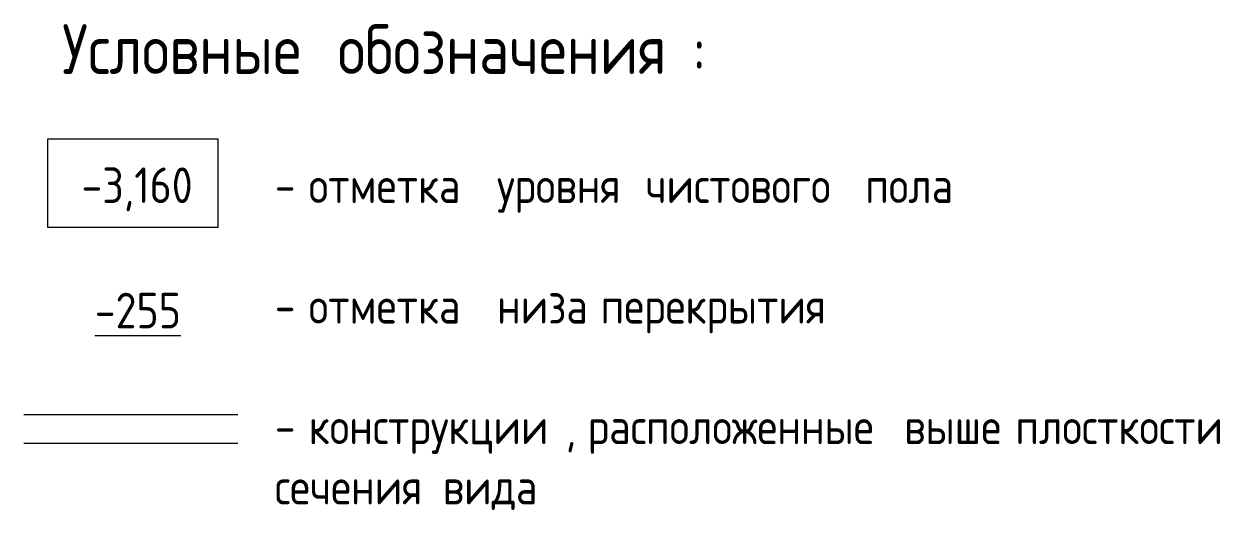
# Model space of a CAD drawing. Header units: millimetres. Extents: x -11886 to 71589, y -4690 to 48120.
# Drawn here: x 63195 to 71589, y 1568 to 4983 of the extents above; entities that cross this region are included whole.
import ezdxf

# ---------------------------------------------------------------- set-up
doc = ezdxf.new("R2010")
doc.units = ezdxf.units.MM
doc.linetypes.add('ADSK_Сверху', pattern=[4.5, 3, -1.5])
doc.layers.add('Аннотация', color=7, linetype='Continuous', lineweight=20)
doc.layers.add('Линии', color=7, linetype='Continuous', lineweight=9, true_color=0x00a600)
doc.styles.add('GOST Common', font='GOST_Common.ttf', dxfattribs={"width": 0.9, "height": 350})
doc.styles.add('GOST Common_1', font='GOST_Common.ttf', dxfattribs={"width": 0.9, "height": 250})

msp = doc.modelspace()

# ---------------------------------------------------------------- linework, layer by layer
at = {"layer": 'Аннотация', "lineweight": 9, "flags": 128}
msp.add_lwpolyline([(63362.49, 4175.18), (64556.99, 4175.18), (64556.99, 3552.18), (63362.49, 3552.18)], close=True, dxfattribs=at)
at = {"layer": 'Линии', "color": 18, "linetype": 'ADSK_Сверху', "true_color": 0x000000}
for p, q in [((63195.2, 2238.64), (64695.2, 2238.64)), ((63195.2, 2038.64), (64695.2, 2038.64))]:
    msp.add_line(p, q, dxfattribs=at)

# ---------------------------------------------------------------- texts
at = {"layer": 'Аннотация', "lineweight": 9, "attachment_point": 1}
for s, insert, char_height, width, style in [('Условные', (63462.49, 4980.44), 350, 2215.0626, 'GOST Common'), ('\\fGOST Common|b0|i0|c204|p34|;\\W.9; ', (65290.1, 4980.44), 350, 129.8734, 'GOST Common'), ('обозначения', (65397.25, 4980.44), 350, 3015.9484, 'GOST Common'), ('\\fGOST Common|b0|i0|c204|p34|;\\W.9;:', (67885.66, 4980.44), 350, 115.443, 'GOST Common'), (' -3,160 ', (63462.49, 3974.61), 250, 1197.7211, 'GOST Common_1'), ('\\fGOST Common|b0|i0|c204|p34|;\\W.9; ', (66437.76, 3974.61), 250, 93.7974, 'GOST Common_1'), ('\\fGOST Common|b0|i0|c204|p34|;\\W.9; ', (67479.56, 3974.61), 250, 93.7974, 'GOST Common_1'), ('\\fGOST Common|b0|i0|c204|p34|;\\W.9; ', (69021.42, 3974.61), 250, 93.7974, 'GOST Common_1'), ('отметка', (65193.56, 3974.61), 250, 1507.9742, 'GOST Common_1'), ('уровня', (66515.15, 3974.61), 250, 1168.8604, 'GOST Common_1'), ('чистового', (67556.95, 3974.61), 250, 1774.9361, 'GOST Common_1'), ('пола', (69098.81, 3974.61), 250, 800.8858, 'GOST Common_1'), ('- ', (64955.43, 3974.61), 250, 288.6075, 'GOST Common_1'), ('\\fGOST Common|b0|i0|c204|p34|;\\W.9; ', (66437.76, 3127.94), 250, 93.7974, 'GOST Common_1'), ('\\fGOST Common|b0|i0|c204|p34|;\\W.9; ', (67164.04, 3127.94), 250, 93.7974, 'GOST Common_1'), ('\\fGOST Common|b0|i0|c204|p34|;\\W.9; ', (68908.31, 3127.94), 250, 93.7974, 'GOST Common_1'), ('отметка', (65193.56, 3127.94), 250, 1507.9742, 'GOST Common_1'), ('низа', (66515.15, 3127.94), 250, 786.4554, 'GOST Common_1'), ('перекрытия', (67241.43, 3127.94), 250, 2020.2525, 'GOST Common_1'), ('- ', (64955.43, 3127.94), 250, 288.6075, 'GOST Common_1'), ('\\fGOST Common|b0|i0|c204|p34|;\\W.9; ', (69295.26, 2281.28), 250, 93.7974, 'GOST Common_1'), ('\\fGOST Common|b0|i0|c204|p34|;\\W.9; ', (70075.12, 2281.28), 250, 93.7974, 'GOST Common_1'), ('конструкции', (65193.56, 2281.28), 250, 2186.2018, 'GOST Common_1'), ('расположенные', (67152.14, 2281.28), 250, 2597.4675, 'GOST Common_1'), ('выше', (69372.65, 2281.28), 250, 851.3921, 'GOST Common_1'), ('плосткости', (70152.51, 2281.28), 250, 1991.3918, 'GOST Common_1'), ('- ', (64955.43, 2281.28), 250, 288.6075, 'GOST Common_1'), (', ', (66997.35, 2281.28), 250, 187.5949, 'GOST Common_1'), ('\\fGOST Common|b0|i0|c204|p34|;\\W.9; ', (66056.76, 1857.94), 250, 93.7974, 'GOST Common_1'), ('сечения', (64955.43, 1857.94), 250, 1334.8097, 'GOST Common_1'), ('вида', (66134.15, 1857.94), 250, 800.8858, 'GOST Common_1')]:
    msp.add_mtext(s, dxfattribs=dict(at, insert=insert, char_height=char_height, width=width, style=style))
at = {"layer": 'Аннотация', "color": 253, "lineweight": 9, "true_color": 0xaaaaaa, "insert": (63692.25, 3094.61), "char_height": 250, "width": 779.2402, "attachment_point": 1, "style": 'GOST Common_1'}
msp.add_mtext('\\L-255', dxfattribs=at)

doc.saveas('drawing.dxf')
